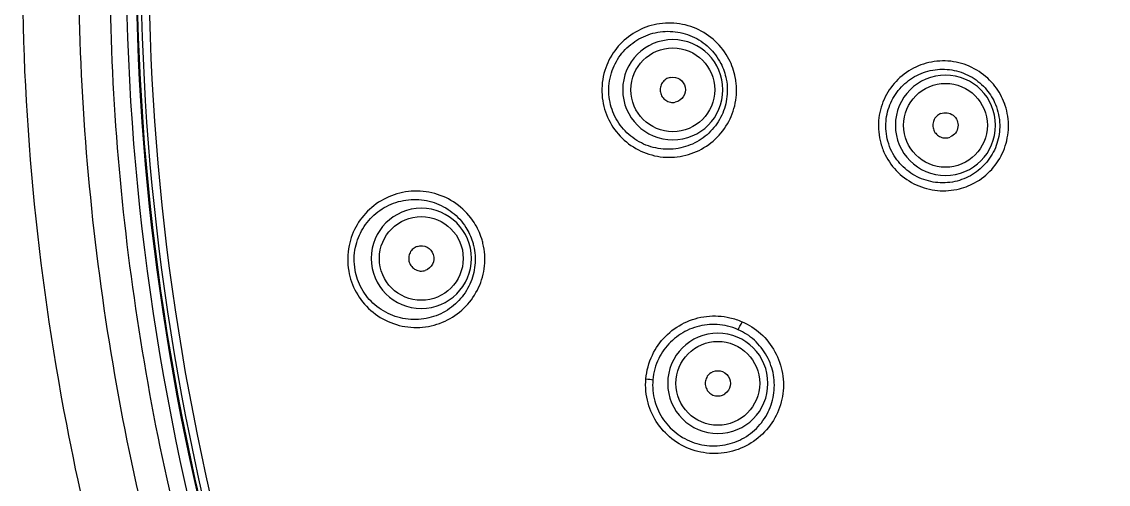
# Model space of a CAD drawing. Extents: x 1446 to 1743, y 841 to 1261.
# Drawn here: x 1506.63 to 1541.05, y 1092.8 to 1107.44 of the extents above; entities that cross this region are included whole.
import ezdxf

# ---------------------------------------------------------------- set-up
doc = ezdxf.new("R2010")
doc.units = 0
doc.header["$LTSCALE"] = 10
doc.header["$MEASUREMENT"] = 0
doc.linetypes.add('CENTER', pattern=[2, 1.25, -0.25, 0.25, -0.25])
doc.layers.add('1', color=1, linetype='CENTER')

msp = doc.modelspace()

# ---------------------------------------------------------------- linework, layer by layer
at = {"layer": '1', "color": 3, "linetype": 'Continuous', "extrusion": (0, 0, -1)}
for centre in [(-1527.254, 1105.29), (-1535.89, 1104.164), (-1519.289, 1099.949), (-1528.68, 1095.993)]:
    msp.add_circle(centre, 1.587, dxfattribs=at)
at = {"layer": '1', "color": 3, "linetype": 'Continuous'}
for centre in [(1527.254, 1105.29), (1535.89, 1104.164), (1519.289, 1099.949), (1528.68, 1095.993)]:
    msp.add_circle(centre, 1.327, dxfattribs=at)
at = {"layer": '1', "color": 3, "linetype": 'Continuous', "extrusion": (0, 0, -1)}
for centre, radius, start, end in [((-1586.596, 1109.634), 76.647, 343.82384, 16.17616), ((-1549.096, 1109.634), 7.912, 280.1882, 259.8118)]:
    msp.add_arc(centre, radius, start, end, dxfattribs=at)
at = {"layer": '1', "color": 7, "linetype": 'Continuous', "extrusion": (0, 0, -1)}
for centre, radius, start, end in [((-1586.596, 1109.634), 76.328, 343.82384, 16.17616), ((-1527.254, 1105.29), 0.4, 78.75, 258.75), ((-1535.89, 1104.164), 0.4, 67.5, 247.5), ((-1519.289, 1099.949), 0.4, 72, 252), ((-1528.68, 1095.993), 0.4, 56.25, 236.25)]:
    msp.add_arc(centre, radius, start, end, dxfattribs=at)
at = {"layer": '1', "color": 3, "linetype": 'Continuous'}
for radius in [76.347, 76.319]:
    msp.add_arc((1586.596, 1109.634), radius, 163.82384, 196.17616, dxfattribs=at)
at = {"layer": '1', "color": 7, "linetype": 'Continuous'}
for points in [[(1513.414, 1088.406), (1509.412, 1102.205), (1509.412, 1117.063), (1513.414, 1130.862)], [(1527.176, 1105.682), (1527.125, 1105.672), (1527.026, 1105.631), (1526.913, 1105.518), (1526.852, 1105.37), (1526.852, 1105.209), (1526.913, 1105.062), (1527.026, 1104.948), (1527.174, 1104.887), (1527.281, 1104.887), (1527.332, 1104.897)], [(1535.737, 1104.534), (1535.688, 1104.514), (1535.6, 1104.454), (1535.511, 1104.321), (1535.479, 1104.164), (1535.511, 1104.007), (1535.6, 1103.874), (1535.733, 1103.785), (1535.89, 1103.754), (1535.994, 1103.774), (1536.043, 1103.794)], [(1519.165, 1100.33), (1519.115, 1100.313), (1519.022, 1100.261), (1518.923, 1100.136), (1518.88, 1099.981), (1518.898, 1099.822), (1518.977, 1099.683), (1519.102, 1099.584), (1519.257, 1099.54), (1519.363, 1099.553), (1519.412, 1099.569)], [(1528.458, 1096.326), (1528.415, 1096.297), (1528.339, 1096.221), (1528.278, 1096.073), (1528.278, 1095.913), (1528.339, 1095.765), (1528.452, 1095.652), (1528.6, 1095.59), (1528.76, 1095.59), (1528.859, 1095.631), (1528.903, 1095.66)]]:
    msp.add_open_spline(points, degree=3, dxfattribs=at)
at = {"layer": '1', "color": 3, "linetype": 'Continuous'}
for points in [[(1513.627, 1130.735), (1509.662, 1117.04), (1509.662, 1102.228), (1513.627, 1088.533)], [(1529.324, 1097.692), (1529.354, 1097.741), (1529.404, 1097.843), (1529.448, 1097.946)], [(1526.401, 1096.133), (1526.493, 1096.125), (1526.578, 1096.115), (1526.623, 1096.107)]]:
    msp.add_open_spline(points, degree=3, dxfattribs=at)
at = {"layer": '1', "color": 7, "linetype": 'Continuous'}
msp.add_open_spline([(1506.646, 1109.634), (1506.633, 1104.632), (1507.101, 1099.615), (1508.409, 1092.807), (1508.838, 1090.934), (1509.347, 1089.081)], degree=3, knots=[0, 0, 0, 0, 0.72259, 0.72259, 1, 1, 1, 1], dxfattribs=at)
at = {"layer": '1', "color": 3, "linetype": 'Continuous'}
for points, knots in [([(1527.154, 1072.21), (1523.577, 1073.268), (1520.218, 1075.239), (1514.881, 1080.455), (1512.85, 1083.73), (1511.13, 1089.105), (1510.679, 1090.949), (1509.863, 1094.634), (1509.522, 1096.49), (1508.702, 1102.097), (1508.431, 1105.903), (1508.434, 1109.634)], [0, 0, 0, 0, 0.25, 0.25, 0.5, 0.5, 0.625, 0.625, 0.75, 0.75, 1, 1, 1, 1]), ([(1509.415, 1109.633), (1509.411, 1105.952), (1509.672, 1102.307), (1510.708, 1095.091), (1511.458, 1091.5), (1513.591, 1084.47), (1515.525, 1081.254), (1519.393, 1077.411), (1520.864, 1076.274), (1524.002, 1074.417), (1525.669, 1073.689), (1527.437, 1073.166)], [0, 0, 0, 0, 0.25, 0.25, 0.5, 0.5, 0.75, 0.75, 0.875, 0.875, 1, 1, 1, 1]), ([(1529.234, 1105.683), (1529.241, 1105.648), (1529.247, 1105.613), (1529.252, 1105.577), (1529.285, 1105.344), (1529.279, 1105.102), (1529.234, 1104.87), (1529.188, 1104.639), (1529.103, 1104.413), (1528.985, 1104.21), (1528.866, 1104.006), (1528.71, 1103.82), (1528.532, 1103.667), (1528.351, 1103.512), (1528.142, 1103.386), (1527.921, 1103.299), (1527.698, 1103.212), (1527.457, 1103.162), (1527.217, 1103.153), (1526.976, 1103.144), (1526.73, 1103.177), (1526.5, 1103.25), (1526.27, 1103.322), (1526.048, 1103.435), (1525.855, 1103.581), (1525.663, 1103.725), (1525.493, 1103.905), (1525.36, 1104.106), (1525.229, 1104.305), (1525.13, 1104.529), (1525.072, 1104.76), (1525.041, 1104.881), (1525.022, 1105.005), (1525.013, 1105.129), (1524.995, 1105.387), (1525.026, 1105.652), (1525.101, 1105.898), (1525.17, 1106.123), (1525.279, 1106.339), (1525.417, 1106.528), (1525.557, 1106.719), (1525.73, 1106.888), (1525.924, 1107.022), (1526.12, 1107.158), (1526.342, 1107.262), (1526.572, 1107.325), (1526.804, 1107.389), (1527.05, 1107.414), (1527.29, 1107.397), (1527.531, 1107.381), (1527.773, 1107.322), (1527.995, 1107.225), (1528.216, 1107.129), (1528.423, 1106.993), (1528.6, 1106.828), (1528.774, 1106.665), (1528.924, 1106.468), (1529.034, 1106.256), (1529.127, 1106.076), (1529.195, 1105.881), (1529.234, 1105.683)], [0, 0, 0, 0, 0.007897, 0.007897, 0.007897, 0.060836, 0.060836, 0.060836, 0.113705, 0.113705, 0.113705, 0.166841, 0.166841, 0.166841, 0.22048, 0.22048, 0.22048, 0.27467, 0.27467, 0.27467, 0.329233, 0.329233, 0.329233, 0.38381, 0.38381, 0.38381, 0.438003, 0.438003, 0.438003, 0.49157, 0.49157, 0.49157, 0.519217, 0.519217, 0.519217, 0.577386, 0.577386, 0.577386, 0.6302, 0.6302, 0.6302, 0.683462, 0.683462, 0.683462, 0.737359, 0.737359, 0.737359, 0.791796, 0.791796, 0.791796, 0.846433, 0.846433, 0.846433, 0.900855, 0.900855, 0.900855, 0.954761, 0.954761, 0.954761, 1, 1, 1, 1]), ([(1528.947, 1105.628), (1528.913, 1105.801), (1528.854, 1105.971), (1528.774, 1106.127), (1528.678, 1106.313), (1528.549, 1106.484), (1528.397, 1106.628), (1528.244, 1106.773), (1528.063, 1106.893), (1527.871, 1106.979), (1527.677, 1107.065), (1527.465, 1107.119), (1527.254, 1107.136), (1527.043, 1107.152), (1526.826, 1107.133), (1526.622, 1107.078), (1526.418, 1107.024), (1526.221, 1106.935), (1526.047, 1106.816), (1525.875, 1106.699), (1525.72, 1106.55), (1525.595, 1106.382), (1525.471, 1106.215), (1525.374, 1106.025), (1525.312, 1105.826), (1525.244, 1105.607), (1525.217, 1105.372), (1525.232, 1105.143), (1525.24, 1105.033), (1525.258, 1104.924), (1525.285, 1104.817), (1525.337, 1104.611), (1525.425, 1104.413), (1525.542, 1104.237), (1525.661, 1104.06), (1525.813, 1103.901), (1525.984, 1103.774), (1526.156, 1103.647), (1526.352, 1103.548), (1526.557, 1103.486), (1526.76, 1103.424), (1526.978, 1103.397), (1527.19, 1103.407), (1527.401, 1103.417), (1527.612, 1103.463), (1527.808, 1103.541), (1528.001, 1103.619), (1528.183, 1103.731), (1528.34, 1103.868), (1528.495, 1104.003), (1528.63, 1104.166), (1528.733, 1104.345), (1528.835, 1104.522), (1528.908, 1104.72), (1528.947, 1104.921), (1528.986, 1105.122), (1528.991, 1105.333), (1528.962, 1105.536), (1528.958, 1105.567), (1528.953, 1105.598), (1528.947, 1105.628)], [0, 0, 0, 0, 0.04472, 0.04472, 0.04472, 0.098118, 0.098118, 0.098118, 0.152218, 0.152218, 0.152218, 0.206756, 0.206756, 0.206756, 0.261299, 0.261299, 0.261299, 0.315455, 0.315455, 0.315455, 0.369067, 0.369067, 0.369067, 0.422275, 0.422275, 0.422275, 0.480902, 0.480902, 0.480902, 0.508764, 0.508764, 0.508764, 0.562752, 0.562752, 0.562752, 0.617351, 0.617351, 0.617351, 0.672275, 0.672275, 0.672275, 0.727066, 0.727066, 0.727066, 0.781307, 0.781307, 0.781307, 0.834786, 0.834786, 0.834786, 0.887552, 0.887552, 0.887552, 0.939884, 0.939884, 0.939884, 0.992197, 0.992197, 0.992197, 1, 1, 1, 1]), ([(1536.879, 1102.38), (1536.709, 1102.279), (1536.522, 1102.202), (1536.33, 1102.153), (1536.106, 1102.097), (1535.869, 1102.078), (1535.638, 1102.099), (1535.407, 1102.12), (1535.177, 1102.181), (1534.966, 1102.278), (1534.755, 1102.375), (1534.559, 1102.509), (1534.392, 1102.67), (1534.226, 1102.831), (1534.085, 1103.022), (1533.982, 1103.229), (1533.924, 1103.345), (1533.877, 1103.468), (1533.841, 1103.594), (1533.776, 1103.828), (1533.752, 1104.077), (1533.773, 1104.319), (1533.792, 1104.547), (1533.851, 1104.775), (1533.944, 1104.983), (1534.037, 1105.193), (1534.168, 1105.389), (1534.324, 1105.555), (1534.482, 1105.723), (1534.671, 1105.865), (1534.875, 1105.972), (1535.08, 1106.078), (1535.306, 1106.151), (1535.534, 1106.183), (1535.764, 1106.216), (1536.002, 1106.21), (1536.229, 1106.164), (1536.456, 1106.119), (1536.679, 1106.034), (1536.879, 1105.915), (1537.077, 1105.797), (1537.259, 1105.643), (1537.407, 1105.466), (1537.542, 1105.305), (1537.653, 1105.121), (1537.732, 1104.927), (1537.74, 1104.907), (1537.748, 1104.888), (1537.755, 1104.868), (1537.836, 1104.653), (1537.881, 1104.421), (1537.885, 1104.192), (1537.89, 1103.963), (1537.856, 1103.73), (1537.785, 1103.512), (1537.714, 1103.294), (1537.605, 1103.085), (1537.466, 1102.903), (1537.327, 1102.72), (1537.154, 1102.559), (1536.963, 1102.432), (1536.935, 1102.414), (1536.907, 1102.397), (1536.879, 1102.38)], [0, 0, 0, 0, 0.046154, 0.046154, 0.046154, 0.100157, 0.100157, 0.100157, 0.154259, 0.154259, 0.154259, 0.208285, 0.208285, 0.208285, 0.262081, 0.262081, 0.262081, 0.292144, 0.292144, 0.292144, 0.348751, 0.348751, 0.348751, 0.402039, 0.402039, 0.402039, 0.455441, 0.455441, 0.455441, 0.509096, 0.509096, 0.509096, 0.563022, 0.563022, 0.563022, 0.617105, 0.617105, 0.617105, 0.671171, 0.671171, 0.671171, 0.725069, 0.725069, 0.725069, 0.773806, 0.773806, 0.773806, 0.778607, 0.778607, 0.778607, 0.83207, 0.83207, 0.83207, 0.885428, 0.885428, 0.885428, 0.938817, 0.938817, 0.938817, 0.992368, 0.992368, 0.992368, 1, 1, 1, 1]), ([(1537.474, 1104.822), (1537.405, 1104.991), (1537.309, 1105.151), (1537.192, 1105.291), (1537.063, 1105.446), (1536.905, 1105.581), (1536.733, 1105.684), (1536.559, 1105.788), (1536.365, 1105.863), (1536.167, 1105.904), (1535.969, 1105.945), (1535.761, 1105.952), (1535.56, 1105.924), (1535.36, 1105.897), (1535.161, 1105.835), (1534.981, 1105.743), (1534.801, 1105.651), (1534.635, 1105.527), (1534.496, 1105.38), (1534.357, 1105.235), (1534.242, 1105.063), (1534.159, 1104.88), (1534.076, 1104.696), (1534.024, 1104.496), (1534.007, 1104.295), (1533.989, 1104.083), (1534.009, 1103.863), (1534.067, 1103.657), (1534.098, 1103.547), (1534.14, 1103.439), (1534.191, 1103.336), (1534.282, 1103.155), (1534.407, 1102.986), (1534.553, 1102.846), (1534.7, 1102.705), (1534.874, 1102.587), (1535.059, 1102.503), (1535.245, 1102.419), (1535.448, 1102.367), (1535.651, 1102.349), (1535.853, 1102.332), (1536.061, 1102.35), (1536.257, 1102.4), (1536.452, 1102.451), (1536.641, 1102.535), (1536.809, 1102.647), (1536.976, 1102.759), (1537.125, 1102.9), (1537.246, 1103.06), (1537.366, 1103.219), (1537.461, 1103.401), (1537.522, 1103.591), (1537.583, 1103.781), (1537.612, 1103.984), (1537.608, 1104.183), (1537.603, 1104.401), (1537.557, 1104.621), (1537.474, 1104.822)], [0, 0, 0, 0, 0.048409, 0.048409, 0.048409, 0.102018, 0.102018, 0.102018, 0.155905, 0.155905, 0.155905, 0.209933, 0.209933, 0.209933, 0.263918, 0.263918, 0.263918, 0.317725, 0.317725, 0.317725, 0.371339, 0.371339, 0.371339, 0.424877, 0.424877, 0.424877, 0.481773, 0.481773, 0.481773, 0.511991, 0.511991, 0.511991, 0.566064, 0.566064, 0.566064, 0.620342, 0.620342, 0.620342, 0.674637, 0.674637, 0.674637, 0.728739, 0.728739, 0.728739, 0.782502, 0.782502, 0.782502, 0.835896, 0.835896, 0.835896, 0.88901, 0.88901, 0.88901, 0.942009, 0.942009, 0.942009, 1, 1, 1, 1]), ([(1521.202, 1100.57), (1521.217, 1100.521), (1521.231, 1100.472), (1521.242, 1100.422), (1521.297, 1100.19), (1521.314, 1099.946), (1521.29, 1099.71), (1521.266, 1099.474), (1521.202, 1099.239), (1521.103, 1099.025), (1521.003, 1098.808), (1520.865, 1098.606), (1520.701, 1098.435), (1520.534, 1098.261), (1520.336, 1098.113), (1520.122, 1098.003), (1519.904, 1097.891), (1519.665, 1097.816), (1519.423, 1097.783), (1519.177, 1097.749), (1518.923, 1097.758), (1518.68, 1097.808), (1518.437, 1097.859), (1518.199, 1097.953), (1517.987, 1098.083), (1517.777, 1098.212), (1517.586, 1098.379), (1517.431, 1098.572), (1517.279, 1098.761), (1517.157, 1098.98), (1517.077, 1099.209), (1517.038, 1099.319), (1517.009, 1099.431), (1516.989, 1099.546), (1516.942, 1099.812), (1516.946, 1100.092), (1517.001, 1100.356), (1517.049, 1100.587), (1517.137, 1100.813), (1517.257, 1101.016), (1517.378, 1101.221), (1517.536, 1101.408), (1517.717, 1101.562), (1517.901, 1101.719), (1518.115, 1101.847), (1518.34, 1101.934), (1518.57, 1102.023), (1518.818, 1102.074), (1519.064, 1102.082), (1519.312, 1102.089), (1519.566, 1102.054), (1519.803, 1101.977), (1520.038, 1101.901), (1520.265, 1101.782), (1520.462, 1101.63), (1520.655, 1101.481), (1520.826, 1101.295), (1520.959, 1101.088), (1521.062, 1100.928), (1521.145, 1100.752), (1521.202, 1100.57)], [0, 0, 0, 0, 0.011078, 0.011078, 0.011078, 0.063424, 0.063424, 0.063424, 0.11559, 0.11559, 0.11559, 0.168201, 0.168201, 0.168201, 0.2217, 0.2217, 0.2217, 0.276203, 0.276203, 0.276203, 0.331424, 0.331424, 0.331424, 0.386733, 0.386733, 0.386733, 0.441399, 0.441399, 0.441399, 0.494953, 0.494953, 0.494953, 0.52014, 0.52014, 0.52014, 0.579818, 0.579818, 0.579818, 0.631892, 0.631892, 0.631892, 0.684692, 0.684692, 0.684692, 0.738604, 0.738604, 0.738604, 0.793539, 0.793539, 0.793539, 0.848942, 0.848942, 0.848942, 0.90404, 0.90404, 0.90404, 0.958226, 0.958226, 0.958226, 1, 1, 1, 1]), ([(1520.909, 1100.481), (1520.859, 1100.639), (1520.788, 1100.792), (1520.7, 1100.932), (1520.585, 1101.113), (1520.437, 1101.276), (1520.269, 1101.408), (1520.098, 1101.542), (1519.901, 1101.648), (1519.696, 1101.717), (1519.488, 1101.787), (1519.266, 1101.821), (1519.048, 1101.817), (1518.83, 1101.814), (1518.611, 1101.772), (1518.407, 1101.696), (1518.206, 1101.621), (1518.015, 1101.51), (1517.85, 1101.373), (1517.687, 1101.238), (1517.545, 1101.073), (1517.436, 1100.891), (1517.327, 1100.711), (1517.248, 1100.51), (1517.204, 1100.304), (1517.154, 1100.069), (1517.15, 1099.819), (1517.192, 1099.582), (1517.21, 1099.48), (1517.236, 1099.38), (1517.27, 1099.282), (1517.343, 1099.078), (1517.452, 1098.883), (1517.589, 1098.716), (1517.728, 1098.545), (1517.9, 1098.397), (1518.088, 1098.284), (1518.278, 1098.17), (1518.49, 1098.089), (1518.706, 1098.047), (1518.922, 1098.005), (1519.147, 1098), (1519.364, 1098.032), (1519.577, 1098.064), (1519.787, 1098.134), (1519.978, 1098.234), (1520.164, 1098.333), (1520.336, 1098.464), (1520.481, 1098.619), (1520.623, 1098.77), (1520.741, 1098.947), (1520.827, 1099.137), (1520.911, 1099.324), (1520.966, 1099.528), (1520.986, 1099.734), (1521.006, 1099.939), (1520.992, 1100.151), (1520.944, 1100.353), (1520.934, 1100.396), (1520.922, 1100.439), (1520.909, 1100.481)], [0, 0, 0, 0, 0.041104, 0.041104, 0.041104, 0.094604, 0.094604, 0.094604, 0.149312, 0.149312, 0.149312, 0.204655, 0.204655, 0.204655, 0.259811, 0.259811, 0.259811, 0.314122, 0.314122, 0.314122, 0.367407, 0.367407, 0.367407, 0.419989, 0.419989, 0.419989, 0.480263, 0.480263, 0.480263, 0.505694, 0.505694, 0.505694, 0.559787, 0.559787, 0.559787, 0.61499, 0.61499, 0.61499, 0.670775, 0.670775, 0.670775, 0.726317, 0.726317, 0.726317, 0.780895, 0.780895, 0.780895, 0.834168, 0.834168, 0.834168, 0.886252, 0.886252, 0.886252, 0.937654, 0.937654, 0.937654, 0.989109, 0.989109, 0.989109, 1, 1, 1, 1]), ([(1526.401, 1096.133), (1526.401, 1096.133), (1526.401, 1096.133), (1526.401, 1096.133), (1526.423, 1096.393), (1526.494, 1096.654), (1526.607, 1096.889), (1526.711, 1097.107), (1526.854, 1097.309), (1527.023, 1097.48), (1527.195, 1097.654), (1527.398, 1097.799), (1527.617, 1097.906), (1527.838, 1098.014), (1528.08, 1098.085), (1528.324, 1098.113), (1528.569, 1098.142), (1528.823, 1098.128), (1529.064, 1098.072), (1529.195, 1098.042), (1529.325, 1098), (1529.448, 1097.946), (1529.448, 1097.946), (1529.448, 1097.946), (1529.448, 1097.946)], [0, 0, 0, 0, 0.000015, 0.000015, 0.000015, 0.190228, 0.190228, 0.190228, 0.365738, 0.365738, 0.365738, 0.543364, 0.543364, 0.543364, 0.722731, 0.722731, 0.722731, 0.90274, 0.90274, 0.90274, 0.999985, 0.999985, 0.999985, 1, 1, 1, 1]), ([(1529.448, 1097.946), (1529.448, 1097.946), (1529.448, 1097.946), (1529.448, 1097.946), (1529.661, 1097.853), (1529.862, 1097.724), (1530.035, 1097.568), (1530.217, 1097.405), (1530.373, 1097.208), (1530.491, 1096.994), (1530.607, 1096.781), (1530.689, 1096.545), (1530.729, 1096.306), (1530.768, 1096.067), (1530.768, 1095.818), (1530.727, 1095.58), (1530.686, 1095.342), (1530.603, 1095.107), (1530.486, 1094.896), (1530.368, 1094.683), (1530.213, 1094.487), (1530.032, 1094.326), (1529.849, 1094.163), (1529.636, 1094.029), (1529.411, 1093.936), (1529.184, 1093.842), (1528.938, 1093.786), (1528.692, 1093.773), (1528.447, 1093.76), (1528.196, 1093.789), (1527.96, 1093.859), (1527.724, 1093.928), (1527.497, 1094.039), (1527.297, 1094.183), (1527.099, 1094.327), (1526.922, 1094.507), (1526.782, 1094.708), (1526.643, 1094.908), (1526.537, 1095.135), (1526.472, 1095.371), (1526.404, 1095.617), (1526.38, 1095.879), (1526.401, 1096.133)], [0, 0, 0, 0, 0.000006, 0.000006, 0.000006, 0.073197, 0.073197, 0.073197, 0.150093, 0.150093, 0.150093, 0.226407, 0.226407, 0.226407, 0.302501, 0.302501, 0.302501, 0.378816, 0.378816, 0.378816, 0.455626, 0.455626, 0.455626, 0.53295, 0.53295, 0.53295, 0.610603, 0.610603, 0.610603, 0.688307, 0.688307, 0.688307, 0.765805, 0.765805, 0.765805, 0.842927, 0.842927, 0.842927, 0.919624, 0.919624, 0.919624, 1, 1, 1, 1]), ([(1529.324, 1097.692), (1529.216, 1097.741), (1529.103, 1097.779), (1528.988, 1097.806), (1528.776, 1097.857), (1528.553, 1097.871), (1528.338, 1097.848), (1528.122, 1097.825), (1527.907, 1097.764), (1527.712, 1097.671), (1527.517, 1097.579), (1527.336, 1097.451), (1527.183, 1097.299), (1527.031, 1097.149), (1526.903, 1096.97), (1526.809, 1096.778), (1526.708, 1096.57), (1526.644, 1096.338), (1526.623, 1096.107)], [0, 0, 0, 0, 0.096534, 0.096534, 0.096534, 0.275718, 0.275718, 0.275718, 0.454902, 0.454902, 0.454902, 0.632827, 0.632827, 0.632827, 0.808936, 0.808936, 0.808936, 1, 1, 1, 1]), ([(1526.623, 1096.107), (1526.604, 1095.881), (1526.625, 1095.647), (1526.686, 1095.428), (1526.743, 1095.219), (1526.839, 1095.016), (1526.963, 1094.838), (1527.088, 1094.659), (1527.246, 1094.499), (1527.423, 1094.372), (1527.601, 1094.245), (1527.804, 1094.147), (1528.013, 1094.087), (1528.223, 1094.026), (1528.447, 1094.002), (1528.664, 1094.015), (1528.881, 1094.028), (1529.099, 1094.079), (1529.298, 1094.163), (1529.497, 1094.247), (1529.684, 1094.367), (1529.843, 1094.512), (1530.001, 1094.655), (1530.137, 1094.828), (1530.239, 1095.016), (1530.34, 1095.202), (1530.41, 1095.409), (1530.445, 1095.618), (1530.48, 1095.827), (1530.479, 1096.044), (1530.444, 1096.253), (1530.408, 1096.462), (1530.337, 1096.668), (1530.235, 1096.855), (1530.132, 1097.043), (1529.995, 1097.215), (1529.837, 1097.359), (1529.686, 1097.496), (1529.51, 1097.61), (1529.324, 1097.692)], [0, 0, 0, 0, 0.081058, 0.081058, 0.081058, 0.158442, 0.158442, 0.158442, 0.23624, 0.23624, 0.23624, 0.314338, 0.314338, 0.314338, 0.392502, 0.392502, 0.392502, 0.470413, 0.470413, 0.470413, 0.54775, 0.54775, 0.54775, 0.624309, 0.624309, 0.624309, 0.70013, 0.70013, 0.70013, 0.775547, 0.775547, 0.775547, 0.851106, 0.851106, 0.851106, 0.927301, 0.927301, 0.927301, 1, 1, 1, 1])]:
    msp.add_open_spline(points, degree=3, knots=knots, dxfattribs=at)

doc.saveas('drawing.dxf')
